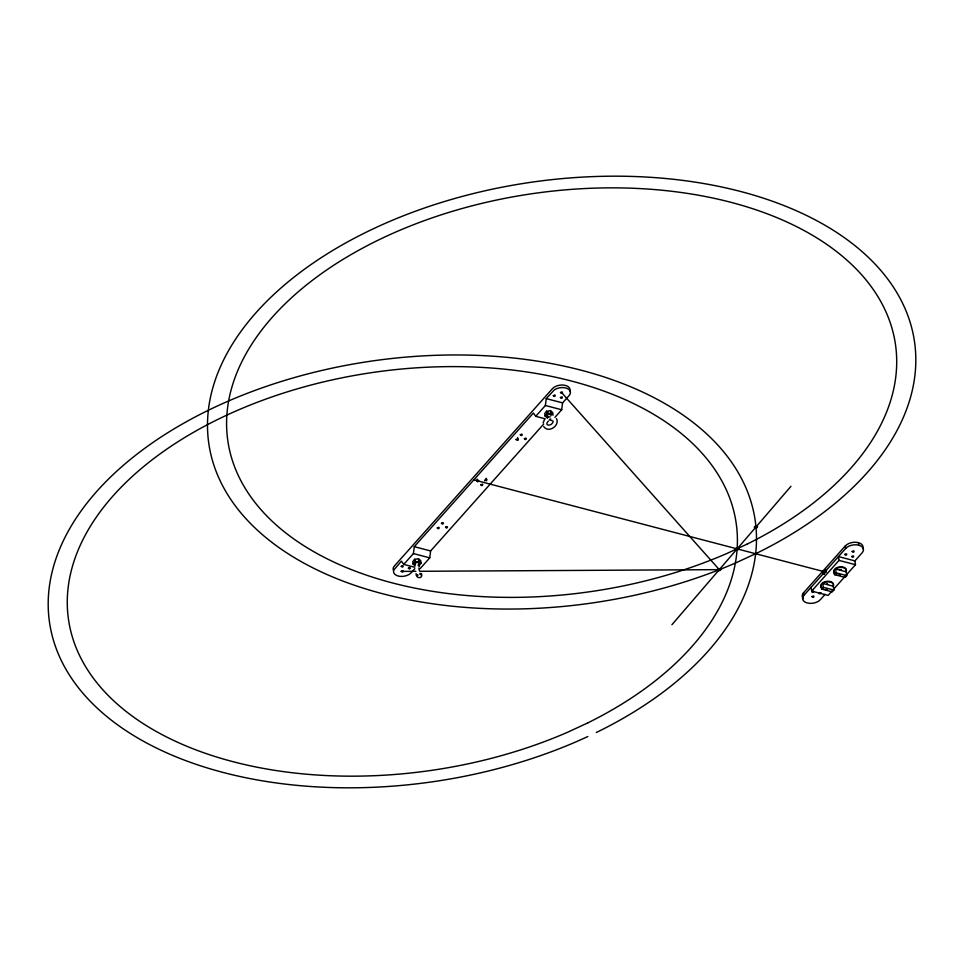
<?xml version="1.0" encoding="UTF-8"?>
<svg xmlns="http://www.w3.org/2000/svg" width="964" height="964" viewBox="0 0 964 964"><rect width="100%" height="100%" fill="white"/><g stroke="black" fill="none" stroke-linecap="round" stroke-linejoin="round"><path stroke-width="1.45" d="M420.099 568.688L429.751 557.855L430.619 550.95L543.708 424.064M414.845 568.664L411.17 572.785A9.544 5.688 -8.2 0 1 399.301 576.267A9.544 5.688 -8.2 0 1 393.842 569.965L401.422 561.12L403.759 564.398L413.411 553.565L414.291 546.672L533.381 413.038L535.719 416.328L545.371 405.495L546.251 398.602L554.312 389.878A9.544 5.688 -8.2 0 1 566.808 388.287A9.544 5.688 -8.2 0 1 569.158 395.493L562.578 402.88L561.699 409.772L554.951 417.352M543.106 422.883L544.491 419.557M417.81 574.918L417.617 575.52L417.605 574.833M821.232 593.438L818.93 593.643L820.93 592.764M821.665 589.064L823.292 587.269L833.872 590.064L832.257 591.872L821.665 589.064L821.099 585.281A6.399 3.82 -8.2 0 0 821.677 588.148M834.535 574.628L836.162 572.821L846.741 575.629L845.127 577.424L834.535 574.628L834.029 570.821A6.399 3.82 -8.2 0 0 836.86 574.918M833.872 590.064L833.354 586.22A6.399 3.82 -8.2 0 0 830.462 582.148A6.399 3.82 -8.2 0 0 822.774 583.413L823.292 587.269M846.741 575.629L846.223 571.773A6.399 3.82 -8.2 0 0 843.331 567.7A6.399 3.82 -8.2 0 0 835.643 568.977L836.174 572.821M419.232 565.494L421.063 563.193L420.702 560.65L418.569 558.819L414.592 559.301L412.761 561.59L413.122 564.133L415.255 565.964M413.122 564.133L414.954 561.843L418.93 561.373L421.063 563.193M550.564 410.748L550.926 413.291L553.059 415.123L552.697 412.58L550.564 410.748L546.588 411.218L544.756 413.52L545.118 416.062L547.251 417.894M545.118 416.062L546.962 413.761L550.926 413.291M671.908 624.744L790.962 486.302M548.396 421.111C543.202 426.45 552.709 426.51 553.155 421.075M803.446 598.62A9.604 5.724 -8.2 0 1 803.506 592.848L845.332 545.913A9.604 5.724 -8.2 0 1 857.273 542.419A9.604 5.724 -8.2 0 1 862.756 548.745M825.16 594.294L820.328 599.704A9.604 5.724 -8.2 0 1 807.278 602.97A9.604 5.724 -8.2 0 1 803.88 595.391L823.184 573.725M826.401 570.122L845.705 548.456A9.604 5.724 -8.2 0 1 858.755 545.19A9.604 5.724 -8.2 0 1 862.153 552.77L854.441 561.434M811.664 591.077L839.005 560.397L838.463 556.577L854.911 560.891L855.466 564.711L828.124 595.391L811.664 591.077L811.122 587.269M596.318 732.495L598.246 731.568A356.499 212.55 -8.2 0 0 567.254 366.838A356.499 212.55 -8.2 0 0 48.236 607.453A356.499 212.55 -8.2 0 0 577.195 741.328L587.835 736.544M486.446 480.867C488.844 476.047 481.554 484.784 486.23 478.264M813.038 591.04C809.688 591.137 813.483 593.932 813.881 591.474M402.349 571.387L415.87 571.315M420.364 571.291L719.289 569.64L561.651 392.613M755.149 527.947L755.186 527.947A1.603 0.952 -8.2 0 0 757.523 526.826A1.603 0.952 -8.2 0 0 755.053 526.32A1.603 0.952 -8.2 0 0 755.234 527.959M546.251 398.602L562.578 402.88M545.371 405.495L561.699 409.772M535.719 416.328L545.25 418.822M549.323 419.894L552.047 420.605M839.005 560.397L855.466 564.711M473.842 479.855L824.919 571.893M414.291 546.672L430.619 550.95M413.411 553.565L429.751 557.855M403.759 564.398L414.653 567.254M835.619 569.013L846.199 571.809M822.738 583.449L833.33 586.257M419.918 574.086L420.846 574.761L420.184 573.303M543.72 426.534C548.227 433.619 560.168 425.666 556.469 418.581M416.074 573.568C415.677 578.93 423.413 579.123 421.473 573.556M419.473 571.001L418.882 568.483M858.394 542.648L858.755 545.19M845.332 545.913L845.705 548.456M803.506 592.848L803.88 595.391M546.588 411.218L546.962 413.761M517.62 437.523L517.993 440.066M477.06 479.072L477.421 481.614M418.569 558.819L418.93 561.373M414.592 559.301L414.954 561.843M547.733 412.098A2 1.193 -8.2 0 1 548.215 411.941M548.094 416.725A2 1.193 -8.2 0 1 547.299 415.243A2 1.193 -8.2 0 1 549.781 414.399A2 1.193 -8.2 0 1 551.01 415.725M415.376 564.422A2 1.193 -8.2 0 1 417.099 562.47A2 1.193 -8.2 0 1 418.81 564.109M569.76 391.48A9.544 5.688 -8.2 0 0 564.302 385.178A9.544 5.688 -8.2 0 0 552.432 388.661L394.445 565.952A9.544 5.688 -8.2 0 0 393.445 570.387M547.046 412.182A2.398 1.434 -8.2 0 1 548.118 411.712M414.713 560.59A2.398 1.434 -8.2 0 1 415.098 560.265M418.846 560.229A2.398 1.434 -8.2 0 1 419.075 560.554M417.978 565A2 1.193 -8.2 0 1 418.858 566.928M550.721 418.942A2 1.193 -8.2 0 1 549.793 419.28M547.588 417.882A2 1.193 -8.2 0 1 550.143 416.942M840.03 575.159A6.399 3.82 -8.2 0 1 838.379 575.171M835.463 573.785A6.399 3.82 -8.2 0 1 838.415 567.097A6.399 3.82 -8.2 0 1 846.127 571.146M827.16 589.607A6.399 3.82 -8.2 0 1 825.509 589.607M823.991 589.353A6.399 3.82 -8.2 0 1 822.678 588.859M833.258 585.582A6.399 3.82 -8.2 0 1 832.607 586.57M821.593 587.51A6.399 3.82 -8.2 0 1 825.546 581.545A6.399 3.82 -8.2 0 1 833.486 584.57M812.001 596.62C813.785 599.367 815.267 594.186 812.001 596.62M844.801 554.433C846.585 557.18 848.067 551.998 844.801 554.433M852.152 551.48C853.947 554.216 855.417 549.046 852.152 551.48M851.73 556.505C853.526 559.241 855.008 554.071 851.73 556.505M401.253 566.302C403.036 569.049 404.543 563.88 401.253 566.302M401.193 571.303C402.976 574.05 404.482 568.868 401.193 571.303M408.387 568.17C410.158 570.917 411.664 565.748 408.387 568.17M437.282 527.959C439.054 530.706 440.56 525.537 437.282 527.959M441.464 523.271C443.235 526.019 444.741 520.837 441.464 523.271M445.537 527.236C447.32 529.971 448.826 524.802 445.537 527.236M476.734 480.831C478.518 483.579 480.024 478.409 476.734 480.831M480.819 484.796C482.59 487.543 484.097 482.374 480.819 484.796M516.126 439.476C517.909 442.223 519.403 437.053 516.126 439.476M520.307 434.788C522.078 437.536 523.585 432.366 520.307 434.788M524.392 438.753C526.163 441.5 527.669 436.318 524.392 438.753M553.324 395.662C555.095 398.397 556.602 393.228 553.324 395.662M560.506 392.529C562.325 395.288 563.783 390.107 560.506 392.529M560.446 397.529C562.145 400.253 563.783 395.107 560.446 397.529M747.004 544.166L727.073 553.408A337.292 201.102 -8.2 0 1 226.624 426.739A337.292 201.102 -8.2 0 1 717.662 199.09A337.292 201.102 -8.2 0 1 747.004 544.166M757.559 552.806L736.496 562.566A356.499 212.55 -8.2 0 1 207.537 428.679A356.499 212.55 -8.2 0 1 726.555 188.064A356.499 212.55 -8.2 0 1 757.559 552.806M587.691 722.94L567.772 732.182A337.292 201.102 -8.2 0 1 67.311 605.513A337.292 201.102 -8.2 0 1 558.361 377.852A337.292 201.102 -8.2 0 1 587.691 722.94M736.448 549.986A1.603 0.952 -8.2 0 0 738.713 548.841A1.603 0.952 -8.2 0 0 736.219 548.359A1.603 0.952 -8.2 0 0 736.448 549.986M718.59 570.567A1.603 0.952 -8.2 0 0 720.879 569.435A1.603 0.952 -8.2 0 0 718.409 568.917A1.603 0.952 -8.2 0 0 718.59 570.567M825.979 572.014A1.603 0.747 -75.3 0 0 826.028 569.483A1.603 0.747 -75.3 0 0 824.762 571.568A1.603 0.747 -75.3 0 0 825.979 572.014M824.365 573.821A1.603 0.747 -75.3 0 0 824.425 571.291A1.603 0.747 -75.3 0 0 823.16 573.363A1.603 0.747 -75.3 0 0 824.365 573.821M841.126 569.893A1.603 0.952 -8.2 0 0 839.596 569.784A1.542 0.916 -8.2 0 1 841.102 569.917M827.546 584.148A1.603 0.952 -8.2 0 0 826.726 584.22A1.542 0.916 -8.2 0 1 827.534 584.184"/></g></svg>
